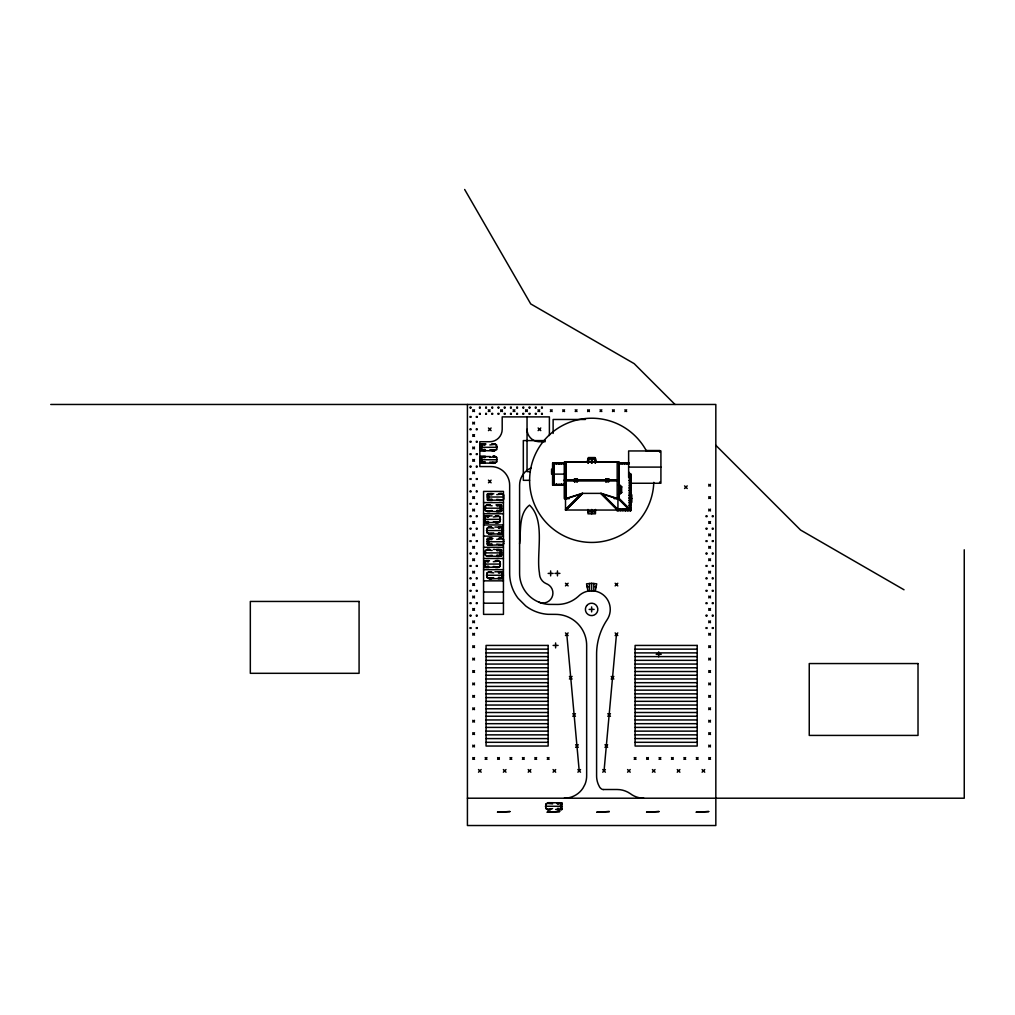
<?xml version="1.0" encoding="UTF-8"?>
<svg xmlns="http://www.w3.org/2000/svg" width="1015" height="1015" viewBox="0 0 1015 1015"><rect width="100%" height="100%" fill="white"/><g stroke="black" fill="none" stroke-linecap="round" stroke-linejoin="round"><path stroke-width="1.5" d="M556.385 463.868L556.385 463.17M556.537 463.868L556.537 463.17M556.651 485.069L556.651 484.371M558.935 485.069L559.087 484.371M558.808 463.868L558.808 463.17M558.961 463.868L558.961 463.17M561.244 463.868L561.244 463.17M561.397 463.868L561.397 463.17M561.511 485.069L561.511 484.371M563.794 484.371L563.794 485.069L563.68 484.371M563.68 463.868L563.68 463.17M563.947 485.069L563.947 484.371M563.832 463.868L563.832 463.17M617.881 510.672L617.881 509.314M618.034 510.672L618.034 509.314M622.842 510.672L623.007 509.327M625.329 510.672L625.329 509.327M625.481 510.672L625.481 509.327M627.816 510.672L627.816 509.327M627.968 510.672L627.968 509.327M630.759 473.777L630.759 510.672L616.727 510.672M519.591 543.736C521.063 531.276 518.551 513.425 529.526 505.127C545.956 520.644 535.92 553.847 539.46 573.094L539.498 574.147A11.165 11.165 0 0 0 546.362 583.726L547.656 584.285A9.96 9.96 0 0 1 540.703 602.77L538.762 602.098M481.846 445.357L481.846 449.277M481.846 457.778L481.846 461.698M485.322 517.396L485.322 521.317M485.322 562.12L485.322 566.027M488.761 495.041L488.761 498.961M488.761 539.764L488.761 543.672M500.129 510.139L500.129 506.219M500.129 554.85L500.129 550.942M501.689 532.494L501.689 528.587M501.689 577.218L501.689 573.297M560.597 808.232L560.597 804.324M480.323 445.471L480.59 444.062L480.805 450.52L494.216 450.914L496.779 448.973M490.258 456.572L480.805 456.547L480.805 462.929L494.216 463.335L496.779 461.394M483.711 519.363L484.066 516.102L483.8 517.51M483.711 564.074L484.066 560.813L483.8 562.221M488.773 493.582L487.505 493.747L487.213 494.851L487.72 500.192L502.552 500.129M488.773 538.293L487.505 538.457L487.213 539.561L487.263 543.939L487.72 544.915L490.955 545.233M500.129 511.611L501.385 511.446L501.689 510.329L501.385 504.924L501.664 506.32M500.129 556.322L501.385 556.157L501.689 555.053L501.385 549.635L501.664 551.043M501.676 533.966L502.945 533.801L503.237 532.685L502.945 527.28L503.212 528.688M501.676 578.677L502.945 578.512L503.3 575.251L503.186 573.031L501.803 572.016M486.654 530.541L487.898 527.407L491.666 527.28M595.995 587.482L594.942 586.683L596.071 586.15M492.338 545.106L490.004 545.207M498.099 527.229L501.803 527.305M557.019 802.966L561.853 803.017L562.132 804.426M480.323 449.176L480.59 450.584L481.859 450.749M480.323 461.597L480.59 463.005L481.859 463.17M483.8 521.215L484.066 522.624L485.335 522.788M487.238 498.86L487.505 500.268L488.773 500.433M483.8 565.926L484.066 567.334L485.335 567.499M487.238 543.571L487.505 544.979L488.773 545.144M503.212 573.399L502.945 571.991L501.676 571.826M604.052 770.88L616.473 634.248M603.329 789.581A4.06 4.047 0 0 1 600.664 788.236L600.588 788.236A7.676 7.651 0.6 0 1 599.599 787.018L598.304 784.405A22.19 22.026 -90 0 1 596.592 775.853L596.592 654.345A62.105 62.105 0 0 1 607.059 619.835A18.625 18.625 0 0 0 595.259 591.136L596.719 583.828L591.631 583.321L586.543 583.828L587.99 591.136A18.625 18.625 0 0 0 578.449 596.236L577.916 596.731A31.046 31.046 0 0 1 567.423 602.796L565.482 603.379A31.046 31.046 0 0 1 557.451 604.445L548.607 604.394A31.046 31.046 0 0 1 519.591 573.412L519.591 485.208A18.625 18.625 0 0 1 526.874 470.427L527.863 469.717A18.625 18.625 0 0 1 531.086 467.991M491.869 444.062L495.637 444.189L496.881 447.323M495.345 516.102L498.175 515.848L499.862 516.952L500.255 521.012L499.114 522.497L484.066 522.624M498.784 538.457L501.613 538.204L503.694 540.069M495.345 560.813L498.175 560.559L499.862 561.663L500.255 565.723L499.114 567.207L484.066 567.334M482.836 462.269L485.246 462.269M492.186 462.269L494.597 462.269M481.859 456.319L480.59 456.484L480.323 457.892M560.597 809.704L561.853 809.539L562.132 808.13M480.742 445.192L481.11 444.126L481.985 445.23M480.742 457.613L481.11 456.547L481.985 457.651M487.657 494.876L488.025 493.81L488.9 494.914M484.218 517.231L484.586 516.166L485.462 517.269M487.657 539.587L488.025 538.521L488.9 539.625M501.245 510.317L500.864 511.382L500.002 510.279M484.218 561.942L484.586 560.876L485.462 561.98M502.793 532.672L502.425 533.738L501.55 532.634M501.245 555.027L500.864 556.093L500.002 554.989M502.793 577.383L502.425 578.449L501.55 577.345M561.714 808.409L561.333 809.475L560.458 808.371M493.81 493.836L487.72 493.81L487.238 495.142M490.118 504.924L487.289 504.671L485.601 505.774L485.195 509.834L486.35 511.319L498.898 511.674L501.182 511.37L501.664 510.038M486.756 532.19L489.826 534.144L502.73 533.738L503.212 532.393M490.118 549.635L487.289 549.381L485.601 550.485L485.195 554.545L486.35 556.03L498.898 556.385L501.182 556.093L501.664 554.748M486.756 576.901L489.826 578.867L502.73 578.449L503.212 577.104M555.56 809.437L561.65 809.475L561.65 803.081M496.678 449.734L496.678 444.913M496.678 462.155L496.678 457.334M485.31 505.774L485.31 510.596M486.857 528.13L486.857 532.951M503.592 499.418L503.592 494.597M485.31 550.485L485.31 555.307M500.154 521.773L500.154 516.952M486.857 572.841L486.857 577.662M503.592 544.129L503.592 539.308M500.154 566.484L500.154 561.663M545.766 803.867L545.766 808.689M503.3 499.418L503.694 498.657M486.756 573.602L488.837 571.737L491.666 571.991M503.3 544.129L503.694 543.368M545.664 804.629L548.227 802.687L559.709 802.802M587.165 586.226L588.319 586.683L587.355 587.545M485.995 444.05L481.732 444.088M490.955 538.204L488.646 538.483M481.985 449.417L481.11 450.52L480.742 449.455M481.985 461.838L481.11 462.942L480.742 461.876M488.9 499.101L488.025 500.205L487.657 499.139M485.462 521.456L484.586 522.56L484.218 521.494M500.002 506.092L500.864 504.988L501.245 506.054M488.9 543.812L488.025 544.915L487.657 543.85M501.55 528.447L502.425 527.343L502.793 528.409M485.462 566.167L484.586 567.271L484.218 566.205M500.002 550.802L500.864 549.699L501.245 550.764M501.55 573.158L502.425 572.054L502.793 573.12M560.458 804.185L561.333 803.081L561.714 804.146M470.085 408.017L470.973 407.142M472.749 411.557L474.512 409.806M470.085 417.33L470.973 416.455M479.41 408.017L480.285 407.142M476.301 417.33L477.177 416.455M479.41 414.222L480.285 413.346M485.614 408.017L486.49 407.142M472.749 423.978L474.512 422.227M470.085 429.751L470.973 428.876M485.614 414.222L486.49 413.346M488.278 411.557L490.042 409.806M491.818 408.017L492.706 407.142M476.301 429.751L477.177 428.876M491.818 414.222L492.706 413.346M498.035 408.017L498.911 407.142M472.749 436.399L474.512 434.648M470.085 442.172L470.973 441.297M498.035 414.222L498.911 413.346M500.7 411.557L502.463 409.806M504.239 408.017L505.127 407.142M476.301 442.172L477.177 441.297M504.239 414.222L505.127 413.346M510.456 408.017L511.332 407.142M488.456 430.626L491.095 427.987M472.749 448.82L474.512 447.069M470.085 454.593L470.973 453.718M510.456 414.222L511.332 413.346M513.121 411.557L514.884 409.806M516.66 408.017L517.548 407.142M476.301 454.593L477.177 453.718M516.66 414.222L517.548 413.346M522.877 408.017L523.753 407.142M472.749 461.241L474.512 459.491M470.085 467.014L470.973 466.139M522.877 414.222L523.753 413.346M525.542 411.557L527.293 409.806M529.081 408.017L529.97 407.142M476.301 467.014L477.177 466.139M529.081 414.222L529.97 413.346M535.298 408.017L536.174 407.142M472.749 473.662L474.512 471.899M470.085 479.435L470.973 478.56M535.298 414.222L536.174 413.346M537.963 411.557L539.714 409.806M541.503 408.017L542.391 407.142M476.301 479.435L477.177 478.56M541.503 414.222L542.391 413.346M472.749 486.084L474.512 484.32M470.085 491.856L470.973 490.981M550.384 411.557L552.135 409.806M476.301 491.856L477.177 490.981M538.14 430.626L540.779 427.987M472.749 498.505L474.512 496.741M488.456 482.797L491.095 480.158M470.085 504.277L470.973 503.402M562.805 411.557L564.556 409.806M476.301 504.277L477.177 503.402M472.749 510.926L474.512 509.162M470.085 516.698L470.973 515.81M575.226 411.557L576.977 409.806M476.301 516.698L477.177 515.81M472.749 523.347L474.512 521.583M470.085 529.12L470.973 528.231M587.647 411.557L589.398 409.806M476.301 529.12L477.177 528.231M472.749 535.768L474.512 534.004M470.085 541.541L470.973 540.652M600.068 411.557L601.819 409.806M476.301 541.541L477.177 540.652M472.749 548.189L474.512 546.425M470.085 553.962L470.973 553.074M612.489 411.557L614.24 409.806M476.301 553.962L477.177 553.074M472.749 560.61L474.512 558.846M470.085 566.383L470.973 565.495M624.91 411.557L626.661 409.806M476.301 566.383L477.177 565.495M472.749 573.031L474.512 571.267M470.085 578.804L470.973 577.916M476.301 578.804L477.177 577.916M575.239 479.6L574.515 481.782L574.515 478.877L577.408 478.877L575.239 479.6L574.515 478.877M472.749 585.452L474.512 583.688M470.085 591.212L470.973 590.337M476.301 591.212L477.177 590.337M472.749 597.873L474.512 596.11M470.085 603.633L470.973 602.758M565.507 509.441L581.278 493.671M582.115 493.404L565.507 510.012L617.932 510.063L617.932 498.644L601.248 493.379L582.179 493.379L565.507 498.644L565.507 510.063L582.242 493.379M566.129 510.063L582.8 493.379M476.301 603.633L477.177 602.758M472.749 610.294L474.512 608.531M470.085 616.054L470.973 615.179M605.854 481.782L606.577 481.059L605.854 478.877L605.854 481.782L608.746 481.567L608.696 478.877L605.854 478.877M608.023 481.059L608.746 478.877L608.746 481.782L606.577 481.059M476.301 616.054L477.177 615.179M472.749 622.702L474.512 620.952M470.085 628.475L470.973 627.6M476.301 628.475L477.177 627.6M472.749 635.124L474.512 633.373M618.465 494.356L620.292 492.529M472.749 647.545L474.512 645.794M472.749 659.966L474.512 658.215M472.749 672.387L474.512 670.636M565.469 585.883L568.108 583.257M472.749 684.808L474.512 683.057M472.749 697.229L474.512 695.478M684.567 488.52L687.206 485.88M472.749 709.65L474.512 707.899M472.749 722.071L474.512 720.32M708.749 486.084L710.5 484.32M565.469 635.568L568.108 632.929M615.153 585.883L617.792 583.257M472.749 734.492L474.512 732.741M708.749 498.505L710.5 496.741M472.749 746.913L474.512 745.162M708.749 510.926L710.5 509.162M706.085 516.698L706.96 515.81M712.289 516.698L713.164 515.81M472.749 759.334L474.512 757.583M708.749 523.347L710.5 521.583M706.085 529.12L706.96 528.231M712.289 529.12L713.164 528.231M485.17 759.334L486.934 757.583M708.749 535.768L710.5 534.004M706.085 541.541L706.96 540.652M569.428 679.035L572.054 676.409M478.522 772.199L481.161 769.56M615.153 635.568L617.792 632.929M712.289 541.541L713.164 540.652M497.591 759.334L499.355 757.583M708.749 548.189L710.5 546.425M706.085 553.962L706.96 553.074M712.289 553.962L713.164 553.074M510.012 759.334L511.776 757.583M708.749 560.61L710.5 558.846M706.085 566.383L706.96 565.495M503.364 772.199L506.003 769.56M712.289 566.383L713.164 565.495M522.433 759.334L524.197 757.583M708.749 573.031L710.5 571.267M706.085 578.804L706.96 577.916M572.815 716.298L575.442 713.672M611.195 679.035L613.834 676.409M712.289 578.804L713.164 577.916M534.854 759.334L536.618 757.583M708.749 585.452L710.5 583.688M706.085 591.212L706.96 590.337M528.206 772.199L530.845 769.56M712.289 591.212L713.164 590.337M547.275 759.334L549.039 757.583M708.749 597.873L710.5 596.11M706.085 603.633L706.96 602.758M712.289 603.633L713.164 602.758M708.749 610.294L710.5 608.531M706.085 616.054L706.96 615.179M575.632 747.357L578.271 744.718M607.807 716.298L610.446 713.672M553.048 772.199L555.687 769.56M712.289 616.054L713.164 615.179M708.749 622.702L710.5 620.952M706.085 628.475L706.96 627.6M712.289 628.475L713.164 627.6M708.749 635.124L710.5 633.373M577.89 772.199L580.529 769.56M604.991 747.357L607.63 744.718M708.749 647.545L710.5 645.794M708.749 659.966L710.5 658.215M602.732 772.199L605.371 769.56M708.749 672.387L710.5 670.636M634.223 759.334L635.974 757.583M708.749 684.808L710.5 683.057M627.575 772.199L630.214 769.56M646.644 759.334L648.395 757.583M708.749 697.229L710.5 695.478M659.065 759.334L660.816 757.583M708.749 709.65L710.5 707.899M652.417 772.199L655.043 769.56M671.486 759.334L673.237 757.583M708.749 722.071L710.5 720.32M683.907 759.334L685.658 757.583M708.749 734.492L710.5 732.741M677.259 772.199L679.885 769.56M696.328 759.334L698.079 757.583M708.749 746.913L710.5 745.162M708.749 759.334L710.5 757.583M702.101 772.199L704.727 769.56M619.048 495.066L621.637 492.516L621.637 486.769L618.757 483.939M498.619 493.836L501.613 493.493L503.694 495.358M550.752 809.437L547.757 809.792L545.664 807.927M489.649 545.195L502.552 544.852M575.543 479.651L575.543 480.996M620.799 487.111L620.799 492.174M619.125 487.441L621.37 486.515M619.074 487.822L621.637 486.769M619.213 488.126L621.637 487.137M489.852 444.938L495.574 444.329M489.852 457.359L495.574 456.75M496.766 494.622L502.488 494.013M492.135 510.558L486.401 511.167M493.328 516.978L499.05 516.369M493.683 532.913L487.961 533.522M496.766 539.333L502.488 538.724M492.135 555.281L486.401 555.877M493.328 561.701L499.05 561.092M493.683 577.636L487.961 578.245M552.604 808.651L546.869 809.26M565.507 498.961L580.821 494.127M485.208 516.128L489.471 516.089M485.208 560.838L489.471 560.8M587.99 591.136L595.259 591.136M480.59 444.062L481.859 443.898M484.066 516.102L485.335 515.937M484.066 560.813L485.335 560.648M606.881 479.651L606.881 480.996M495.98 504.912L500.255 504.95M497.54 527.267L500.801 527.064M495.98 549.623L500.255 549.661M501.334 571.889L497.845 571.94M629.287 509.2L616.879 509.314L629.402 509.314L629.402 472.406M483.686 445.192L484.992 445.192M483.686 457.613L484.992 457.613M490.6 494.876L491.907 494.863M496.995 510.317L498.289 510.317M487.162 517.231L488.469 517.231M498.543 532.672L499.849 532.672M490.6 539.587L491.907 539.587M496.995 555.027L498.289 555.027M487.162 561.942L488.469 561.942M498.543 577.383L499.849 577.383M557.451 808.409L558.757 808.409M50.75 404.465L715.829 404.465L715.841 825.525L467.42 825.525L467.42 404.465M585.414 419.474L553.124 419.474L553.124 433.443M545.207 440.586L523.321 440.586L523.321 480.323L529.589 480.323M545.144 441.728L538.648 441.703A12.421 12.421 0 0 1 527.039 429.307M482.734 443.847L485.335 443.847M492.085 443.847L494.698 443.847M480.095 447.323L497.096 447.323M482.683 450.317L485.386 450.317M492.047 450.317L494.749 450.317M645.781 450.52L659.94 450.52M482.734 450.8L485.335 450.8M492.085 450.8L494.698 450.8M482.734 456.268L485.335 456.268M494.698 456.268C489.534 456.395 496.817 455.278 496.779 458.095M493.912 456.75L494.749 456.75L493.886 457.207M587.939 458.64L595.5 458.64M588.116 462.942C584.183 456.445 599.205 456.166 595.31 462.942M480.095 459.744L497.096 459.744M566.256 462.206L617.183 462.206M565.431 485.221L552.655 485.221L552.655 463.018L565.431 463.018M629.363 463.018L618.034 463.018L629.363 463.221M482.734 463.221L485.335 463.221M492.085 463.221L494.698 463.221M552.655 463.221L565.431 463.221M554.165 463.88L565.279 463.88M619.239 463.88L629.275 463.88M552.68 465.657L554.152 465.504M628.628 467.103L660.917 467.103M552.68 467.991L554.152 467.991M552.68 468.143L554.152 468.143M552.832 469.146L551.589 469.146L551.589 474.119L565.431 474.119M530.109 471.632L527.039 471.632L527.039 416.886M551.589 471.632L552.832 471.632M552.68 472.952L554.152 472.952M552.68 473.104L554.152 473.104M552.68 475.591L554.152 475.439M629.287 475.591L630.696 475.439M574.617 479.029L577.256 479.029L577.205 481.567M608.594 479.029L605.955 479.029L606.006 481.618M606.577 479.6L608.023 479.6M564.391 479.803L574.718 479.803M577.205 479.803L606.057 479.803M608.543 479.803L619.048 479.803M564.391 480.285L574.718 480.285M577.205 480.285L606.057 480.285M608.543 480.285L619.048 480.285M552.68 480.412L554.152 480.412M564.391 480.323L619.048 480.323M629.287 480.412L630.759 480.412L629.287 480.564M552.68 480.564L554.152 480.564M564.391 480.856L574.718 480.856M577.205 480.856L606.057 480.856M608.543 480.856L619.048 480.856M575.239 481.059L577.408 481.782L577.357 478.877M574.515 481.732L577.408 481.567M552.68 483.051L554.152 483.051M629.287 482.886L630.696 482.886M630.163 483.254L660.917 483.254L660.917 450.952L628.628 450.952L628.628 477.38M565.279 484.358L554.165 484.358L554.177 463.17M552.655 485.018L565.431 485.018M629.287 485.525L630.696 485.373M629.287 487.86L630.759 487.86L629.287 488.012M629.287 490.347L630.759 490.347L629.287 490.499M629.287 492.986L630.696 492.833M489.649 493.531L492.25 493.531M499.012 493.531L501.613 493.531M629.338 494.825L631.825 494.825L631.825 502.273L629.338 502.273M629.287 495.307L630.759 495.307M629.287 495.472L630.759 495.472M487.01 497.007L504.011 497.007M629.287 497.769L630.759 497.769M565.482 497.87L566.23 497.87M629.287 497.921L630.759 497.921M569.339 498.644L564.391 498.644L564.391 462.003L619.048 462.003L619.048 498.644L614.1 498.644M629.338 498.543L631.825 498.543M489.598 500.002L492.3 500.002M498.961 500.002L501.664 500.002M629.287 500.281L630.759 500.281M489.649 500.484L492.25 500.484M499.012 500.484L501.613 500.484M629.287 500.433L630.759 500.433M483.571 502.59L503.44 502.59M629.287 502.768L630.696 502.768M487.289 504.709L489.89 504.709M496.639 504.709L499.24 504.709M629.287 505.242L630.759 505.242L629.287 505.407M629.287 507.728L630.759 507.728L629.287 507.893M484.891 508.185L501.892 508.185M587.99 510.71L595.45 510.71M487.238 511.179L489.941 511.179M496.589 511.179L499.291 511.179M487.289 511.661L489.89 511.661M496.639 511.661L499.24 511.661M587.99 511.953L595.45 511.953M483.571 513.768L503.44 513.768M486.21 515.886L488.811 515.886M490.372 515.886L492.059 515.886M495.574 515.886L498.175 515.886M483.571 519.363L500.573 519.363M486.16 522.357L488.862 522.357M495.523 522.357L498.225 522.357M486.21 522.839L488.811 522.839M495.574 522.839L498.175 522.839M483.571 524.945L503.44 524.945M490.144 527.026L490.968 527.026M499.494 527.026L500.319 527.026M488.837 527.064L491.438 527.064M494.952 527.064L496.639 527.064M486.439 530.541L503.44 530.541M488.786 533.535L491.488 533.535M498.149 533.535L500.852 533.535M488.837 534.017L491.438 534.017M498.2 534.017L500.801 534.017M483.571 536.123L503.44 536.123M499.482 538.204L500.306 538.204M489.649 538.242L492.909 538.445M499.012 538.242L501.613 538.242M487.01 541.718L504.011 541.718M489.598 544.712L492.3 544.712M498.961 544.712L501.664 544.712M499.012 545.195L501.613 545.195M499.482 545.233L500.306 545.233M483.571 547.301L503.44 547.301M487.289 549.42L489.89 549.42M493.404 549.42L495.092 549.42M496.639 549.42L499.24 549.42M484.891 552.896L501.892 552.896M487.238 555.89L489.941 555.89M496.589 555.89L499.291 555.89M487.289 556.372L489.89 556.372M496.639 556.372L499.24 556.372M483.571 558.491L503.44 558.491M486.21 560.597L488.811 560.597M495.574 560.597L498.175 560.597M483.571 564.074L500.573 564.074M486.16 567.068L488.862 567.068M495.523 567.068L498.225 567.068M486.21 567.55L488.811 567.55M495.574 567.55L498.175 567.55M483.571 569.669L503.44 569.669M488.837 571.775L491.438 571.775M494.952 571.775L496.639 571.775M498.2 571.775L500.801 571.775M548.151 573.412L553.124 573.412M554.964 573.386L559.925 573.386M486.439 575.251L503.44 575.251M488.786 578.245L491.488 578.245M498.149 578.245L500.852 578.245M488.837 578.728L491.438 578.728M498.2 578.728L500.801 578.728M483.571 580.846L503.44 580.846M483.571 592.024L503.44 592.024M483.571 603.202L503.44 603.202M589.144 609.406L594.118 609.406M553.124 645.426L558.098 645.426M486.058 649.156L548.151 649.156M635.098 649.156L697.203 649.156M486.058 652.886L548.151 652.886M635.098 652.886L697.203 652.886M656.21 654.345L661.184 654.345M486.058 656.604L548.151 656.604M635.098 656.604L697.203 656.604M486.058 660.334L548.151 660.334M635.098 660.334L697.203 660.334M486.058 664.064L548.151 664.064M635.098 664.064L697.203 664.064M486.058 667.781L548.151 667.781M635.098 667.781L697.203 667.781M486.058 671.511L548.151 671.511M635.098 671.511L697.203 671.511M486.058 675.241L548.151 675.241M635.098 675.241L697.203 675.241M486.058 678.972L548.151 678.972M635.098 678.972L697.203 678.972M486.058 682.689L548.151 682.689M635.098 682.689L697.203 682.689M486.058 686.419L548.151 686.419M635.098 686.419L697.203 686.419M486.058 690.149L548.151 690.149M635.098 690.149L697.203 690.149M486.058 693.867L548.151 693.867M635.098 693.867L697.203 693.867M486.058 697.597L548.151 697.597M635.098 697.597L697.203 697.597M486.058 701.327L548.151 701.327M635.098 701.327L697.203 701.327M486.058 705.044L548.151 705.044M635.098 705.044L697.203 705.044M486.058 708.774L548.151 708.774M635.098 708.774L697.203 708.774M486.058 712.505L548.151 712.505M635.098 712.505L697.203 712.505M486.058 716.222L548.151 716.222M635.098 716.222L697.203 716.222M486.058 719.952L548.151 719.952M635.098 719.952L697.203 719.952M486.058 723.682L548.151 723.682M635.098 723.682L697.203 723.682M486.058 727.4L548.151 727.4M635.098 727.4L697.203 727.4M486.058 731.13L548.151 731.13M635.098 731.13L697.203 731.13M486.058 734.86L548.151 734.86M635.098 734.86L697.203 734.86M486.058 738.59L548.151 738.59M635.098 738.59L697.203 738.59M486.058 742.308L548.151 742.308M635.098 742.308L697.203 742.308M603.329 789.505L617.12 789.505A22.939 22.888 0 0 1 630.188 793.578A22.33 22.292 0 0 0 643.789 798.209M467.42 798.209L964.25 798.209L964.25 549.787M549.052 802.764L549.876 802.764M558.415 802.764L559.24 802.764M547.757 802.802L550.358 802.802M547.707 803.284L550.409 803.284M557.057 803.284L559.76 803.284M545.36 806.278L562.361 806.278M547.757 809.754L550.358 809.754M557.108 809.754L559.709 809.754M483.686 449.455L484.992 449.455M483.686 461.876L484.992 461.876M490.6 499.139L491.907 499.139M496.995 506.041L498.289 506.054M487.162 521.494L488.469 521.494M498.543 528.409L499.849 528.409M490.6 543.85L491.907 543.85M496.995 550.764L498.289 550.764M487.162 566.205L488.469 566.205M498.543 573.12L499.849 573.12M557.451 804.146L558.757 804.146M490.004 538.229L492.351 538.407M630.62 510.647L630.784 474.157M500.129 504.76L501.385 504.924M501.676 527.115L502.945 527.28M500.129 549.47L501.385 549.635M560.597 802.852L561.853 803.017M495.574 450.305L489.852 449.696M495.574 462.726L489.852 462.117M502.488 499.989L496.766 499.38M486.401 505.191L492.135 505.8M499.05 522.344L493.328 521.735M487.961 527.546L493.683 528.155M502.488 544.7L496.766 544.103M486.401 549.914L492.135 550.511M499.05 567.068L493.328 566.459M487.961 572.27L493.683 572.879M546.869 803.284L552.604 803.893M602.618 494.127L617.932 498.961M487.505 538.457L487.238 539.866M619.213 491.159L621.637 492.148M619.074 491.476L621.637 492.516M619.125 491.844L621.37 492.77M904.022 589.778L800.581 530.046L715.829 445.306M675 404.465L634.172 363.636L530.718 303.916L464.654 189.475M708.749 484.32L710.5 486.084M624.91 409.806L626.661 411.557M708.749 496.741L710.5 498.505M612.489 409.806L614.24 411.557M708.749 509.162L710.5 510.926M684.567 485.88L687.206 488.52M712.289 515.81L713.164 516.698M600.068 409.806L601.819 411.557M706.085 515.81L706.96 516.698M708.749 521.583L710.5 523.347M712.289 528.231L713.164 529.12M587.647 409.806L589.398 411.557M706.085 528.231L706.96 529.12M708.749 534.004L710.5 535.768M712.289 540.652L713.164 541.541M575.226 409.806L576.977 411.557M706.085 540.652L706.96 541.541M708.749 546.425L710.5 548.189M712.289 553.074L713.164 553.962M562.805 409.806L564.556 411.557M706.085 553.074L706.96 553.962M708.749 558.846L710.5 560.61M712.289 565.495L713.164 566.383M550.384 409.806L552.135 411.557M706.085 565.495L706.96 566.383M708.749 571.267L710.5 573.031M594.257 458.856L594.08 459.757L594.143 458.729M541.503 407.142L542.391 408.017M712.289 577.916L713.164 578.804M618.922 485.157L620.85 487.099L620.85 492.199M618.465 484.929L620.292 486.756M618.478 485.246L619.201 485.957M535.298 407.142L536.174 408.017M537.963 409.806L539.714 411.557M541.503 413.346L542.391 414.222M706.085 577.916L706.96 578.804M708.749 583.688L710.5 585.452M529.081 407.142L529.97 408.017M535.298 413.346L536.174 414.222M712.289 590.337L713.164 591.212M630.784 510.076L618.846 498.137M617.805 497.667L630.784 510.647L617.754 497.718M617.386 497.921L630.163 510.697M522.877 407.142L523.753 408.017M525.542 409.806L527.293 411.557M529.081 413.346L529.97 414.222M706.085 590.337L706.96 591.212M708.749 596.11L710.5 597.873M538.14 427.987L540.779 430.626M516.66 407.142L517.548 408.017M522.877 413.346L523.753 414.222M712.289 602.758L713.164 603.633M602.161 493.671L617.932 509.441M600.626 493.379L617.31 510.063M510.456 407.142L511.332 408.017M513.121 409.806L514.884 411.557M516.66 413.346L517.548 414.222M706.085 602.758L706.96 603.633M708.749 608.531L710.5 610.294M504.239 407.142L505.127 408.017M510.456 413.346L511.332 414.222M712.289 615.179L713.164 616.054M498.035 407.142L498.911 408.017M500.7 409.806L502.463 411.557M504.239 413.346L505.127 414.222M706.085 615.179L706.96 616.054M708.749 620.952L710.5 622.702M491.818 407.142L492.706 408.017M498.035 413.346L498.911 414.222M712.289 627.6L713.164 628.475M485.614 407.142L486.49 408.017M488.278 409.806L490.042 411.557M491.818 413.346L492.706 414.222M706.085 627.6L706.96 628.475M708.749 633.373L710.5 635.124M479.41 407.142L480.285 408.017M485.614 413.346L486.49 414.222M479.41 413.346L480.285 414.222M470.085 407.142L470.973 408.017M472.749 409.806L474.512 411.557M708.749 645.794L710.5 647.545M488.456 427.987L491.095 430.626M476.301 416.455L477.177 417.33M470.085 416.455L470.973 417.33M472.749 422.227L474.512 423.978M708.749 658.215L710.5 659.966M476.301 428.876L477.177 429.751M470.085 428.876L470.973 429.751M472.749 434.648L474.512 436.399M708.749 670.636L710.5 672.387M476.301 441.297L477.177 442.172M615.153 583.257L617.792 585.883M470.085 441.297L470.973 442.172M472.749 447.069L474.512 448.82M708.749 683.057L710.5 684.808M476.301 453.718L477.177 454.593M470.085 453.718L470.973 454.593M472.749 459.491L474.512 461.241M708.749 695.478L710.5 697.229M476.301 466.139L477.177 467.014M488.456 480.158L491.095 482.797M470.085 466.139L470.973 467.014M472.749 471.899L474.512 473.662M708.749 707.899L710.5 709.65M476.301 478.56L477.177 479.435M470.085 478.56L470.973 479.435M472.749 484.32L474.512 486.084M708.749 720.32L710.5 722.071M476.301 490.981L477.177 491.856M565.469 583.257L568.108 585.883M615.153 632.929L617.792 635.568M470.085 490.981L470.973 491.856M472.749 496.741L474.512 498.505M708.749 732.741L710.5 734.492M476.301 503.402L477.177 504.277M470.085 503.402L470.973 504.277M472.749 509.162L474.512 510.926M708.749 745.162L710.5 746.913M476.301 515.81L477.177 516.698M470.085 515.81L470.973 516.698M472.749 521.583L474.512 523.347M708.749 757.583L710.5 759.334M476.301 528.231L477.177 529.12M470.085 528.231L470.973 529.12M472.749 534.004L474.512 535.768M696.328 757.583L698.079 759.334M476.301 540.652L477.177 541.541M611.195 676.409L613.834 679.035M565.469 632.929L568.108 635.568M702.101 769.56L704.727 772.199M470.085 540.652L470.973 541.541M472.749 546.425L474.512 548.189M683.907 757.583L685.658 759.334M476.301 553.074L477.177 553.962M470.085 553.074L470.973 553.962M472.749 558.846L474.512 560.61M671.486 757.583L673.237 759.334M476.301 565.495L477.177 566.383M677.259 769.56L679.885 772.199M470.085 565.495L470.973 566.383M472.749 571.267L474.512 573.031M659.065 757.583L660.816 759.334M476.301 577.916L477.177 578.804M607.807 713.672L610.446 716.298M569.428 676.409L572.054 679.035M470.085 577.916L470.973 578.804M472.749 583.688L474.512 585.452M646.644 757.583L648.395 759.334M476.301 590.337L477.177 591.212M652.417 769.56L655.043 772.199M470.085 590.337L470.973 591.212M472.749 596.11L474.512 597.873M634.223 757.583L635.974 759.334M476.301 602.758L477.177 603.633M470.085 602.758L470.973 603.633M472.749 608.531L474.512 610.294M476.301 615.179L477.177 616.054M604.991 744.718L607.63 747.357M572.815 713.672L575.442 716.298M627.575 769.56L630.214 772.199M470.085 615.179L470.973 616.054M472.749 620.952L474.512 622.702M476.301 627.6L477.177 628.475M470.085 627.6L470.973 628.475M472.749 633.373L474.512 635.124M602.732 769.56L605.371 772.199M575.632 744.718L578.271 747.357M472.749 645.794L474.512 647.545M472.749 658.215L474.512 659.966M577.89 769.56L580.529 772.199M472.749 670.636L474.512 672.387M472.749 683.057L474.512 684.808M547.275 757.583L549.039 759.334M553.048 769.56L555.687 772.199M472.749 695.478L474.512 697.229M534.854 757.583L536.618 759.334M472.749 707.899L474.512 709.65M522.433 757.583L524.197 759.334M528.206 769.56L530.845 772.199M472.749 720.32L474.512 722.071M510.012 757.583L511.776 759.334M472.749 732.741L474.512 734.492M497.591 757.583L499.355 759.334M503.364 769.56L506.003 772.199M472.749 745.162L474.512 746.913M485.17 757.583L486.934 759.334M472.749 757.583L474.512 759.334M478.522 769.56L481.161 772.199M484.282 522.56L483.787 521.266M484.282 567.271L483.787 565.989M566.789 634.248L579.21 770.88M659.674 450.952L659.674 452.195M659.674 482.011L659.674 483.254M658.697 651.858L658.697 656.832M630.581 494.825L630.581 502.273M627.054 463.17L626.902 463.868M624.618 463.17L624.618 463.868M624.466 463.17L624.466 463.868M622.195 463.17L622.043 463.868M619.759 463.17L619.759 463.868M619.607 463.17L619.607 463.868M618.833 462.003L618.833 479.803M618.833 480.856L618.833 498.644M617.183 462.003L617.183 498.644M595.5 462.942L595.5 458.437L587.939 458.437L587.939 462.942M595.45 509.467L595.45 513.818L587.99 513.818L587.99 509.467M595.082 462.942L595.031 457.562L588.408 457.562L588.357 462.942M593.8 583.422L593.8 590.908M592.024 458.856L592.024 462.942M591.91 458.437L591.91 462.84M591.745 458.437L591.72 462.942M591.72 509.467L591.72 513.818M591.631 583.321L591.631 590.781M591.631 606.932L591.631 611.893M591.529 458.437L591.402 462.942M589.36 459.757L589.36 458.666L589.22 459.617M589.461 583.422L589.461 590.908M588.421 458.818L588.421 459.617M576.685 479.6L576.685 481.059M574.706 479.08L574.706 481.579M566.256 462.003L566.256 498.644M564.606 462.003L564.606 479.803M564.606 480.856L564.606 498.644M561.244 484.371L561.244 485.069M557.451 570.912L557.451 575.873M556.385 484.371L556.385 485.069M555.611 642.952L555.611 647.913M554.038 463.17L554.038 474.119M552.68 463.018L552.68 485.221M550.638 570.925L550.638 575.898M549.394 435.524L549.394 416.886L502.197 416.886L502.197 429.307A12.421 12.421 0 0 1 489.776 441.728L479.841 441.728L479.841 466.57L491.019 466.57A18.625 18.625 0 0 1 509.657 485.208L509.657 573.412A40.993 40.993 0 0 0 518.119 598.368L525.694 605.93A40.993 40.993 0 0 0 547.96 614.316L555.611 614.38A31.046 31.046 0 0 1 565.596 616.029L567.486 616.739A31.046 31.046 0 0 1 584.297 633.55L585.008 635.453A31.046 31.046 0 0 1 586.657 645.426L586.657 775.841A22.203 22.038 -90 0 1 584.957 784.405L582.889 788.262A22.343 22.305 0 0 1 564.302 798.209M503.44 495.612L503.44 491.412L483.571 491.412L483.571 614.38L503.44 614.38L503.44 543.114M503.44 498.403L503.44 540.323M653.787 482.366A62.105 62.105 0 0 1 631.114 528.333L629.528 529.602A62.105 62.105 0 0 1 536.948 451.053L537.937 449.277A62.105 62.105 0 0 1 646.492 451.053M556.499 484.371L556.499 485.069L556.537 484.371M561.358 484.371L561.358 485.069L561.397 484.371M620.368 509.314L620.52 510.672L620.368 509.2M575.454 479.867C574.947 482.493 578.169 479.296 575.454 479.867M606.792 479.867C606.272 482.493 609.533 479.283 606.792 479.867M485.386 456.75L482.721 456.75L485.386 456.75M586.708 605.625L586.467 605.955A6.204 6.204 0 0 0 586.467 612.857L586.708 613.187A6.204 6.204 0 0 0 595.818 613.986A6.204 6.204 0 0 0 595.818 604.839A6.204 6.204 0 0 0 586.708 605.625M554.152 470.465L552.68 470.465L554.152 470.63M554.152 477.925L552.68 477.925L554.152 478.078M630.759 477.925L629.287 477.925L630.696 478.078M359.082 601.451L250.324 601.451L250.324 673.313L359.082 673.313L359.082 601.451M548.151 645.426L486.058 645.426L486.058 746.038L548.151 746.038L548.151 645.426M697.203 645.426L635.098 645.426L635.098 746.038L697.203 746.038L697.203 645.426M918.017 663.556L809.247 663.556L809.247 735.418L918.017 735.418L918.017 663.556M509.961 811.556L497.54 812.178L509.961 811.556M559.646 811.556L547.225 812.178L559.646 811.556M609.33 811.556L596.909 812.178L609.33 811.556M659.014 811.556L646.593 812.178L659.014 811.556M708.698 811.556L696.277 812.178L708.698 811.556M617.932 510.063L601.248 493.379L617.881 510.063"/></g></svg>
